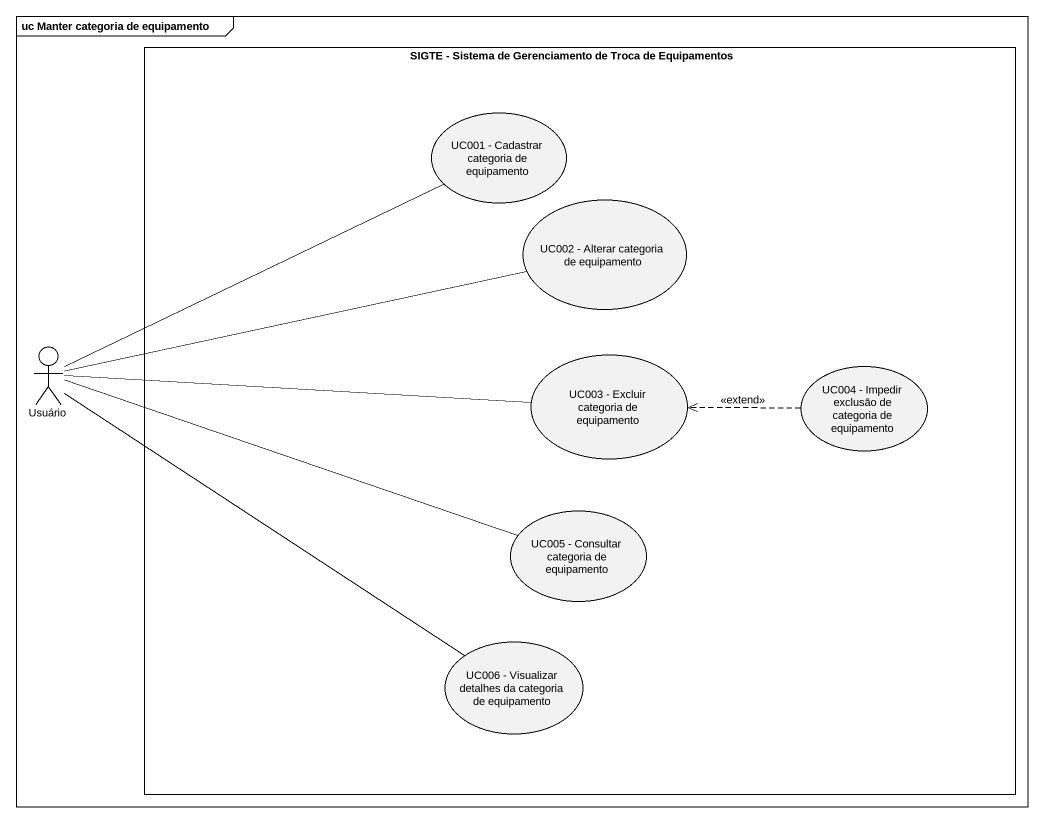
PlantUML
@startuml
mainframe uc Manter categoria de equipamento
rectangle "SIGTE - Sistema de Gerenciamento de Troca de Equipamentos" as SIGTE_Sistema_de {
  usecase "UC001 - Cadastrar categoria de equipamento" as UC001_Cadastrar_categoria
  usecase "UC002 - Alterar categoria de equipamento" as UC002_Alterar_categoria_de
  usecase "UC003 - Excluir categoria de equipamento" as UC003_Excluir_categoria_de
  usecase "UC004 - Impedir exclusão de categoria de equipamento" as UC004_Impedir_exclusão_de
  usecase "UC005 - Consultar categoria de equipamento" as UC005_Consultar_categoria
  usecase "UC006 - Visualizar detalhes da categoria de equipamento" as UC006_Visualizar_detalhes
}
actor Usuário
UC001_Cadastrar_categoria -left- Usuário
UC002_Alterar_categoria_de -left- Usuário
UC003_Excluir_categoria_de -left- Usuário
UC004_Impedir_exclusão_de .left.> UC003_Excluir_categoria_de : <<extend>>
UC005_Consultar_categoria -left- Usuário
UC006_Visualizar_detalhes -up- Usuário
@enduml
